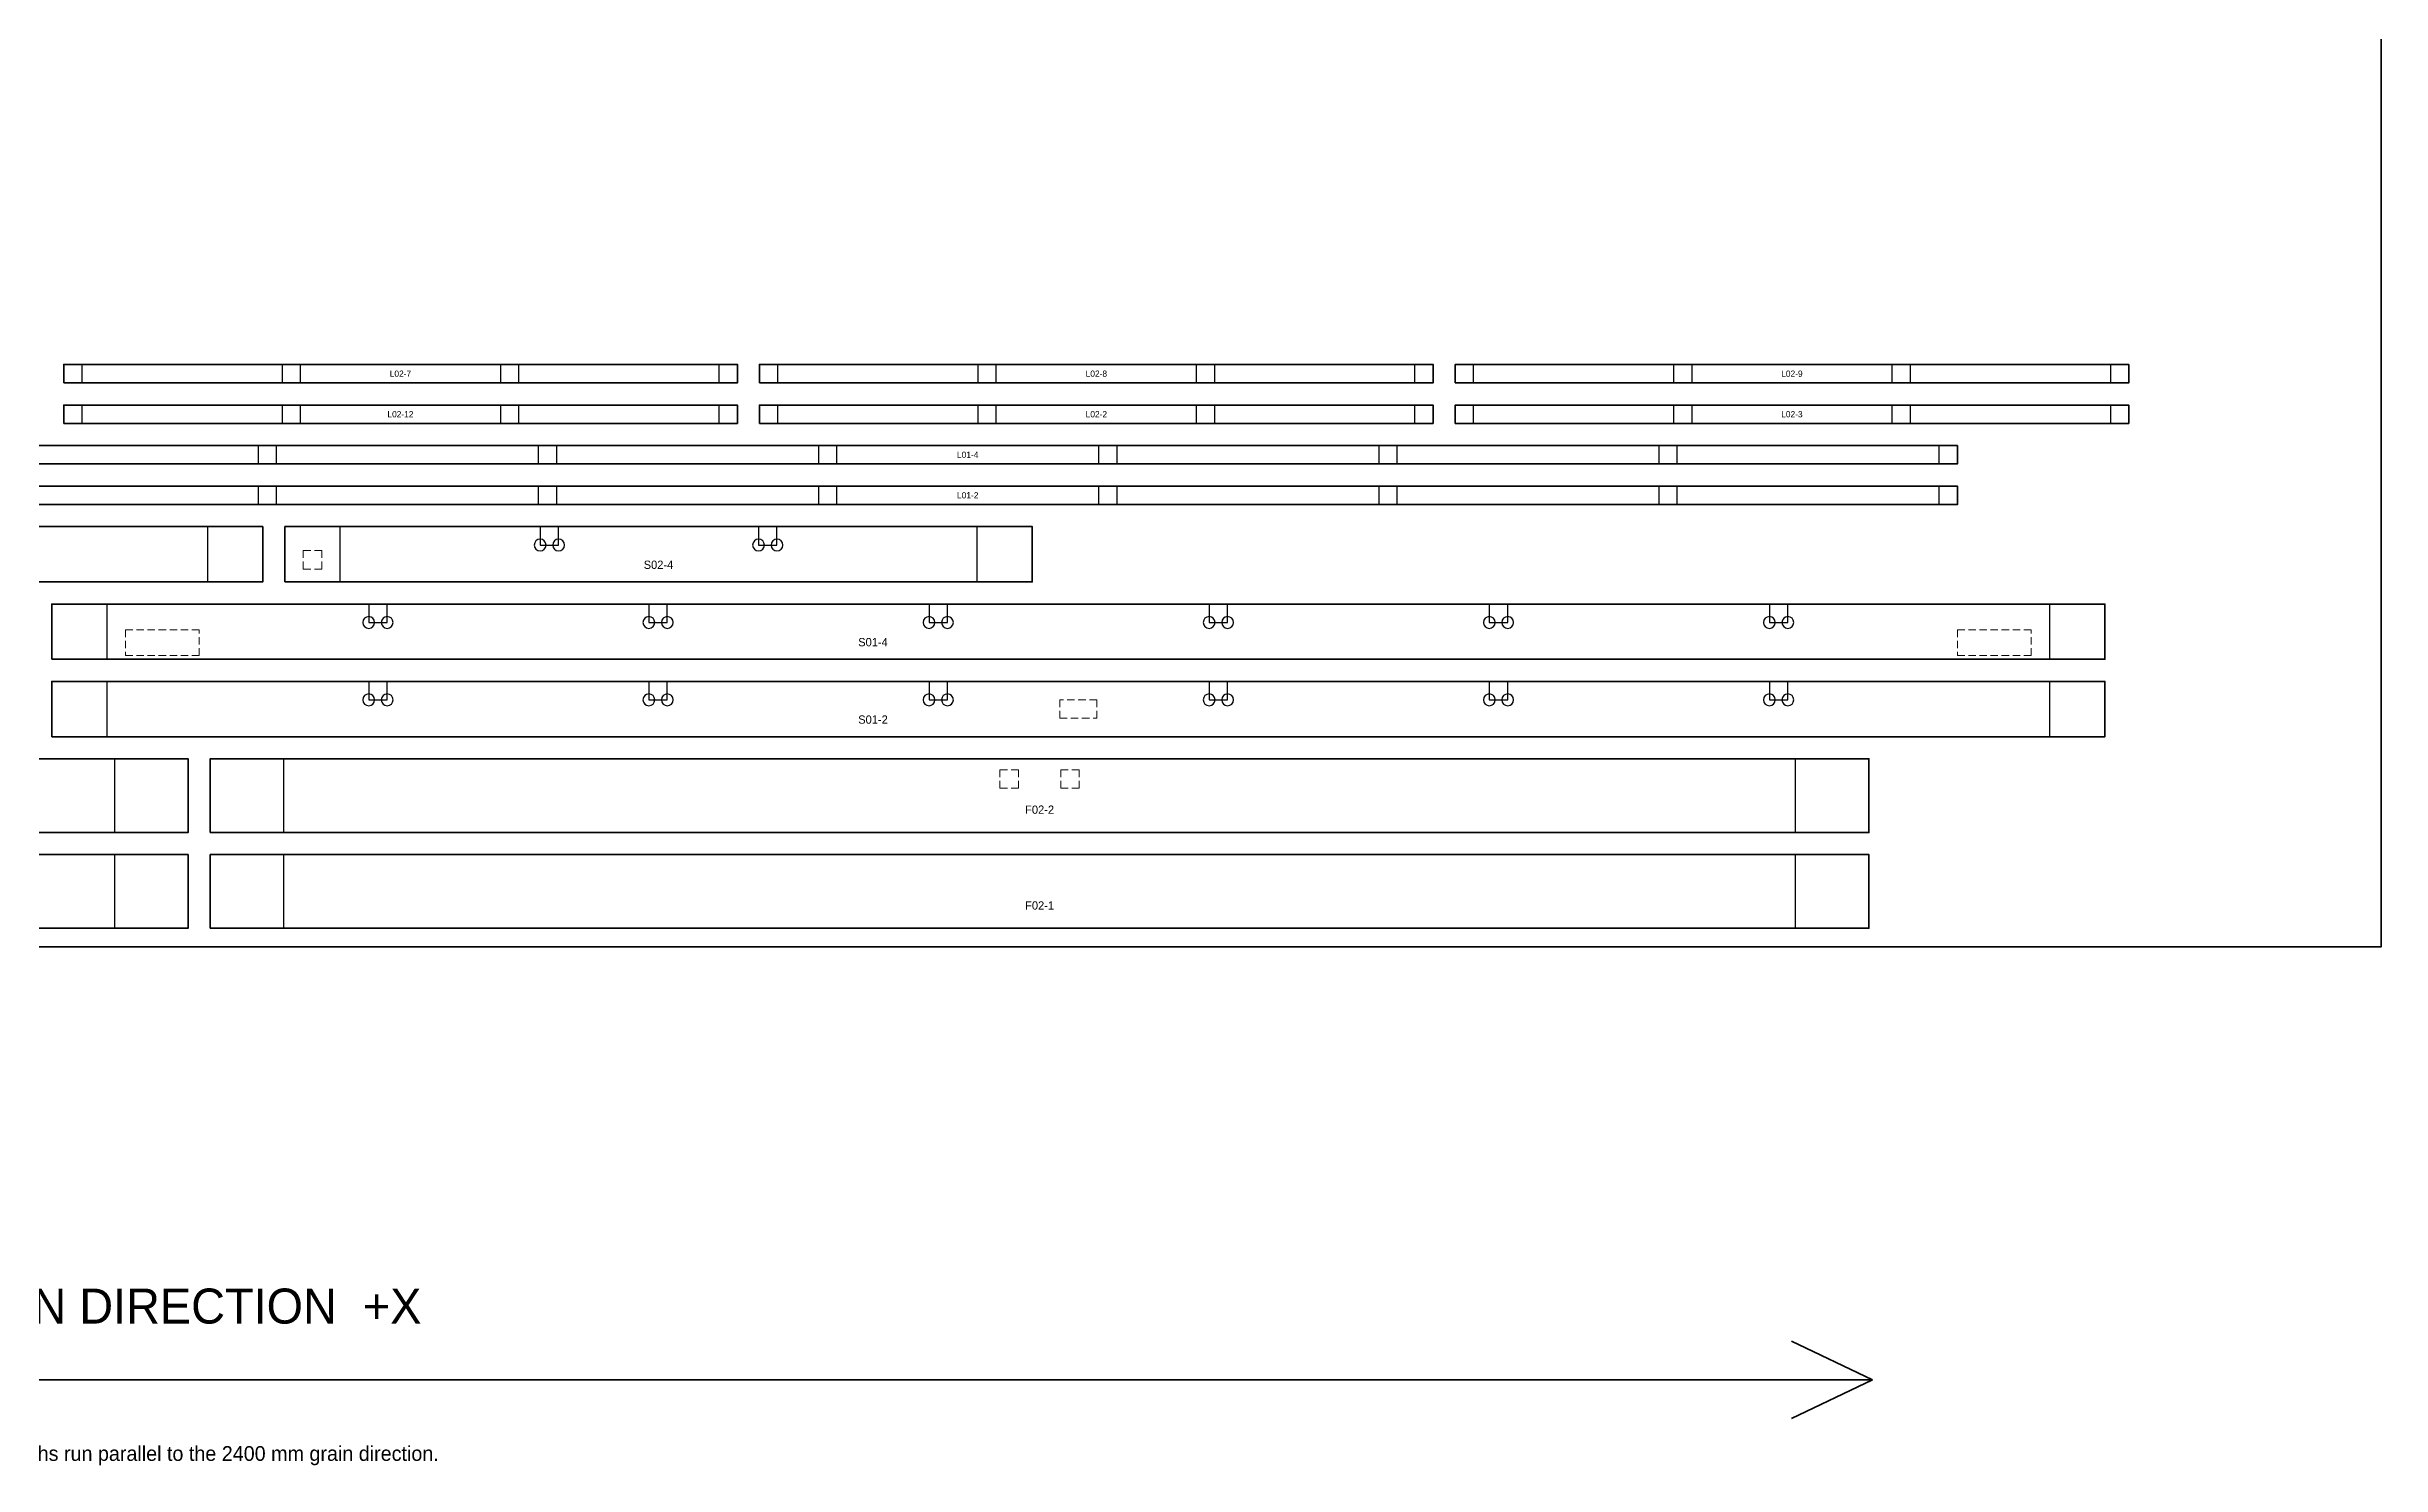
# Model space of a CAD drawing. Header units: millimetres. Extents: x -29 to 4100, y -456 to 1390.
# Drawn here: x 1133 to 2400, y -281 to 488 of the extents above; entities that cross this region are included whole.
import ezdxf
from ezdxf.enums import TextEntityAlignment as Align

# ---------------------------------------------------------------- set-up
doc = ezdxf.new("R2010")
doc.units = ezdxf.units.MM
doc.linetypes.add('REF_DASH', pattern=[6, 4, -2])
for name, color, linetype, lineweight in [('BOARD_BOUNDARY', 8, 'Continuous', 35), ('CUT_THROUGH', 7, 'Continuous', 35), ('DOGBONE', 6, 'Continuous', 25), ('GRAIN_DIRECTION', 3, 'Continuous', 35), ('HINGE_REF', 4, 'REF_DASH', 18), ('LATCH_REF', 4, 'REF_DASH', 18), ('NOTES', 7, 'Continuous', 18), ('PART_ID', 7, 'Continuous', 18), ('POCKET_10MM', 30, 'Continuous', 25)]:
    doc.layers.add(name, color=color, linetype=linetype, lineweight=lineweight)

msp = doc.modelspace()

# ---------------------------------------------------------------- linework, layer by layer
at = {"layer": 'BOARD_BOUNDARY'}
msp.add_lwpolyline([(0, 0), (2400, 0), (2400, 1200), (0, 1200)], close=True, dxfattribs=at)
at = {"layer": 'CUT_THROUGH'}
for points in [[(1142.5, 306), (1508, 306), (1508, 316), (1142.5, 316)], [(1520, 306), (1885.5, 306), (1885.5, 316), (1520, 316)], [(1897.5, 306), (2263, 306), (2263, 316), (1897.5, 316)], [(1142.5, 284), (1508, 284), (1508, 294), (1142.5, 294)], [(1520, 284), (1885.5, 284), (1885.5, 294), (1520, 294)], [(1897.5, 284), (2263, 284), (2263, 294), (1897.5, 294)], [(1096, 262), (2170, 262), (2170, 272), (1096, 272)], [(1096, 240), (2170, 240), (2170, 250), (1096, 250)], [(845, 198), (1250.5, 198), (1250.5, 228), (845, 228)], [(1262.5, 198), (1668, 198), (1668, 228), (1262.5, 228)], [(1136, 156), (2250, 156), (2250, 186), (1136, 186)], [(1136, 114), (2250, 114), (2250, 144), (1136, 144)], [(10, 62), (1210, 62), (1210, 102), (10, 102)], [(1222, 62), (2122, 62), (2122, 102), (1222, 102)], [(10, 10), (1210, 10), (1210, 50), (10, 50)], [(1222, 10), (2122, 10), (2122, 50), (1222, 50)]]:
    msp.add_lwpolyline(points, close=True, dxfattribs=at)
at = {"layer": 'DOGBONE'}
for points in [[(1404.2, 218, 1), (1397.8, 218, 1)], [(1414.2, 218, 1), (1407.8, 218, 1)], [(1522.7, 218, 1), (1516.3, 218, 1)], [(1532.7, 218, 1), (1526.3, 218, 1)], [(1311.2, 176, 1), (1304.8, 176, 1)], [(1321.2, 176, 1), (1314.8, 176, 1)], [(1463.2, 176, 1), (1456.8, 176, 1)], [(1473.2, 176, 1), (1466.8, 176, 1)], [(1615.2, 176, 1), (1608.8, 176, 1)], [(1625.2, 176, 1), (1618.8, 176, 1)], [(1767.2, 176, 1), (1760.8, 176, 1)], [(1777.2, 176, 1), (1770.8, 176, 1)], [(1919.2, 176, 1), (1912.8, 176, 1)], [(1929.2, 176, 1), (1922.8, 176, 1)], [(2071.2, 176, 1), (2064.8, 176, 1)], [(2081.2, 176, 1), (2074.8, 176, 1)], [(1311.2, 134, 1), (1304.8, 134, 1)], [(1321.2, 134, 1), (1314.8, 134, 1)], [(1463.2, 134, 1), (1456.8, 134, 1)], [(1473.2, 134, 1), (1466.8, 134, 1)], [(1615.2, 134, 1), (1608.8, 134, 1)], [(1625.2, 134, 1), (1618.8, 134, 1)], [(1767.2, 134, 1), (1760.8, 134, 1)], [(1777.2, 134, 1), (1770.8, 134, 1)], [(1919.2, 134, 1), (1912.8, 134, 1)], [(1929.2, 134, 1), (1922.8, 134, 1)], [(2071.2, 134, 1), (2064.8, 134, 1)], [(2081.2, 134, 1), (2074.8, 134, 1)]]:
    msp.add_lwpolyline(points, format="xyb", close=True, dxfattribs=at)
at = {"layer": 'GRAIN_DIRECTION'}
for p, q in [((2124, -235), (2080, -214)), ((276, -235), (2124, -235)), ((2124, -235), (2080, -256))]:
    msp.add_line(p, q, dxfattribs=at)
at = {"layer": 'HINGE_REF'}
for points in [[(1176, 158), (1216, 158), (1216, 172), (1176, 172)], [(2170, 158), (2210, 158), (2210, 172), (2170, 172)]]:
    msp.add_lwpolyline(points, close=True, dxfattribs=at)
at = {"layer": 'LATCH_REF'}
for points in [[(1282.5, 215), (1282.5, 205), (1272.5, 205), (1272.5, 215)], [(1683, 124), (1703, 124), (1703, 134), (1683, 134)], [(1660.5, 96), (1660.5, 86), (1650.5, 86), (1650.5, 96)], [(1693.5, 96), (1693.5, 86), (1683.5, 86), (1683.5, 96)]]:
    msp.add_lwpolyline(points, close=True, dxfattribs=at)
at = {"layer": 'POCKET_10MM'}
for points in [[(1142.5, 306), (1152.5, 306), (1152.5, 316), (1142.5, 316)], [(1261, 306), (1271, 306), (1271, 316), (1261, 316)], [(1379.5, 306), (1389.5, 306), (1389.5, 316), (1379.5, 316)], [(1498, 306), (1508, 306), (1508, 316), (1498, 316)], [(1520, 306), (1530, 306), (1530, 316), (1520, 316)], [(1638.5, 306), (1648.5, 306), (1648.5, 316), (1638.5, 316)], [(1757, 306), (1767, 306), (1767, 316), (1757, 316)], [(1875.5, 306), (1885.5, 306), (1885.5, 316), (1875.5, 316)], [(1897.5, 306), (1907.5, 306), (1907.5, 316), (1897.5, 316)], [(2016, 306), (2026, 306), (2026, 316), (2016, 316)], [(2134.5, 306), (2144.5, 306), (2144.5, 316), (2134.5, 316)], [(2253, 306), (2263, 306), (2263, 316), (2253, 316)], [(1142.5, 284), (1152.5, 284), (1152.5, 294), (1142.5, 294)], [(1261, 284), (1271, 284), (1271, 294), (1261, 294)], [(1379.5, 284), (1389.5, 284), (1389.5, 294), (1379.5, 294)], [(1498, 284), (1508, 284), (1508, 294), (1498, 294)], [(1520, 284), (1530, 284), (1530, 294), (1520, 294)], [(1638.5, 284), (1648.5, 284), (1648.5, 294), (1638.5, 294)], [(1757, 284), (1767, 284), (1767, 294), (1757, 294)], [(1875.5, 284), (1885.5, 284), (1885.5, 294), (1875.5, 294)], [(1897.5, 284), (1907.5, 284), (1907.5, 294), (1897.5, 294)], [(2016, 284), (2026, 284), (2026, 294), (2016, 294)], [(2134.5, 284), (2144.5, 284), (2144.5, 294), (2134.5, 294)], [(2253, 284), (2263, 284), (2263, 294), (2253, 294)], [(1248, 262), (1258, 262), (1258, 272), (1248, 272)], [(1400, 262), (1410, 262), (1410, 272), (1400, 272)], [(1552, 262), (1562, 262), (1562, 272), (1552, 272)], [(1704, 262), (1714, 262), (1714, 272), (1704, 272)], [(1856, 262), (1866, 262), (1866, 272), (1856, 272)], [(2008, 262), (2018, 262), (2018, 272), (2008, 272)], [(2160, 262), (2170, 262), (2170, 272), (2160, 272)], [(1248, 240), (1258, 240), (1258, 250), (1248, 250)], [(1400, 240), (1410, 240), (1410, 250), (1400, 250)], [(1552, 240), (1562, 240), (1562, 250), (1552, 250)], [(1704, 240), (1714, 240), (1714, 250), (1704, 250)], [(1856, 240), (1866, 240), (1866, 250), (1856, 250)], [(2008, 240), (2018, 240), (2018, 250), (2008, 250)], [(2160, 240), (2170, 240), (2170, 250), (2160, 250)], [(1220.5, 198), (1250.5, 198), (1250.5, 228), (1220.5, 228)], [(1262.5, 198), (1292.5, 198), (1292.5, 228), (1262.5, 228)], [(1401, 218), (1411, 218), (1411, 228), (1401, 228)], [(1519.5, 218), (1529.5, 218), (1529.5, 228), (1519.5, 228)], [(1638, 198), (1668, 198), (1668, 228), (1638, 228)], [(1136, 156), (1166, 156), (1166, 186), (1136, 186)], [(1308, 176), (1318, 176), (1318, 186), (1308, 186)], [(1460, 176), (1470, 176), (1470, 186), (1460, 186)], [(1612, 176), (1622, 176), (1622, 186), (1612, 186)], [(1764, 176), (1774, 176), (1774, 186), (1764, 186)], [(1916, 176), (1926, 176), (1926, 186), (1916, 186)], [(2068, 176), (2078, 176), (2078, 186), (2068, 186)], [(2220, 156), (2250, 156), (2250, 186), (2220, 186)], [(1136, 114), (1166, 114), (1166, 144), (1136, 144)], [(1308, 134), (1318, 134), (1318, 144), (1308, 144)], [(1460, 134), (1470, 134), (1470, 144), (1460, 144)], [(1612, 134), (1622, 134), (1622, 144), (1612, 144)], [(1764, 134), (1774, 134), (1774, 144), (1764, 144)], [(1916, 134), (1926, 134), (1926, 144), (1916, 144)], [(2068, 134), (2078, 134), (2078, 144), (2068, 144)], [(2220, 114), (2250, 114), (2250, 144), (2220, 144)], [(1170, 62), (1210, 62), (1210, 102), (1170, 102)], [(1222, 62), (1262, 62), (1262, 102), (1222, 102)], [(2082, 62), (2122, 62), (2122, 102), (2082, 102)], [(1170, 10), (1210, 10), (1210, 50), (1170, 50)], [(1222, 10), (1262, 10), (1262, 50), (1222, 50)], [(2082, 10), (2122, 10), (2122, 50), (2082, 50)]]:
    msp.add_lwpolyline(points, close=True, dxfattribs=at)

# ---------------------------------------------------------------- texts
at = {"layer": 'GRAIN_DIRECTION'}
msp.add_text('GRAIN DIRECTION  +X', height=19, dxfattribs=at).set_placement((1200, -195), align=Align.MIDDLE_CENTER)
at = {"layer": 'NOTES'}
msp.add_text('All 28 part lengths run parallel to the 2400 mm grain direction.', height=8, dxfattribs=at).set_placement((1200, -275), align=Align.MIDDLE_CENTER)
at = {"layer": 'PART_ID'}
for s, height, p in [('L02-7', 3.4, (1325.2, 311)), ('L02-8', 3.4, (1702.8, 311)), ('L02-9', 3.4, (2080.2, 311)), ('L02-12', 3.4, (1325.2, 289)), ('L02-2', 3.4, (1702.8, 289)), ('L02-3', 3.4, (2080.2, 289)), ('L01-4', 3.4, (1633, 267)), ('L01-2', 3.4, (1633, 245)), ('S02-4', 4.5, (1465.2, 207.3)), ('S01-4', 4.5, (1581.6, 165.3)), ('S01-2', 4.5, (1581.6, 123.3)), ('F02-2', 4.5, (1672, 74.4)), ('F02-1', 4.5, (1672, 22.4))]:
    msp.add_text(s, height=height, dxfattribs=at).set_placement(p, align=Align.MIDDLE_CENTER)

doc.saveas('drawing.dxf')
